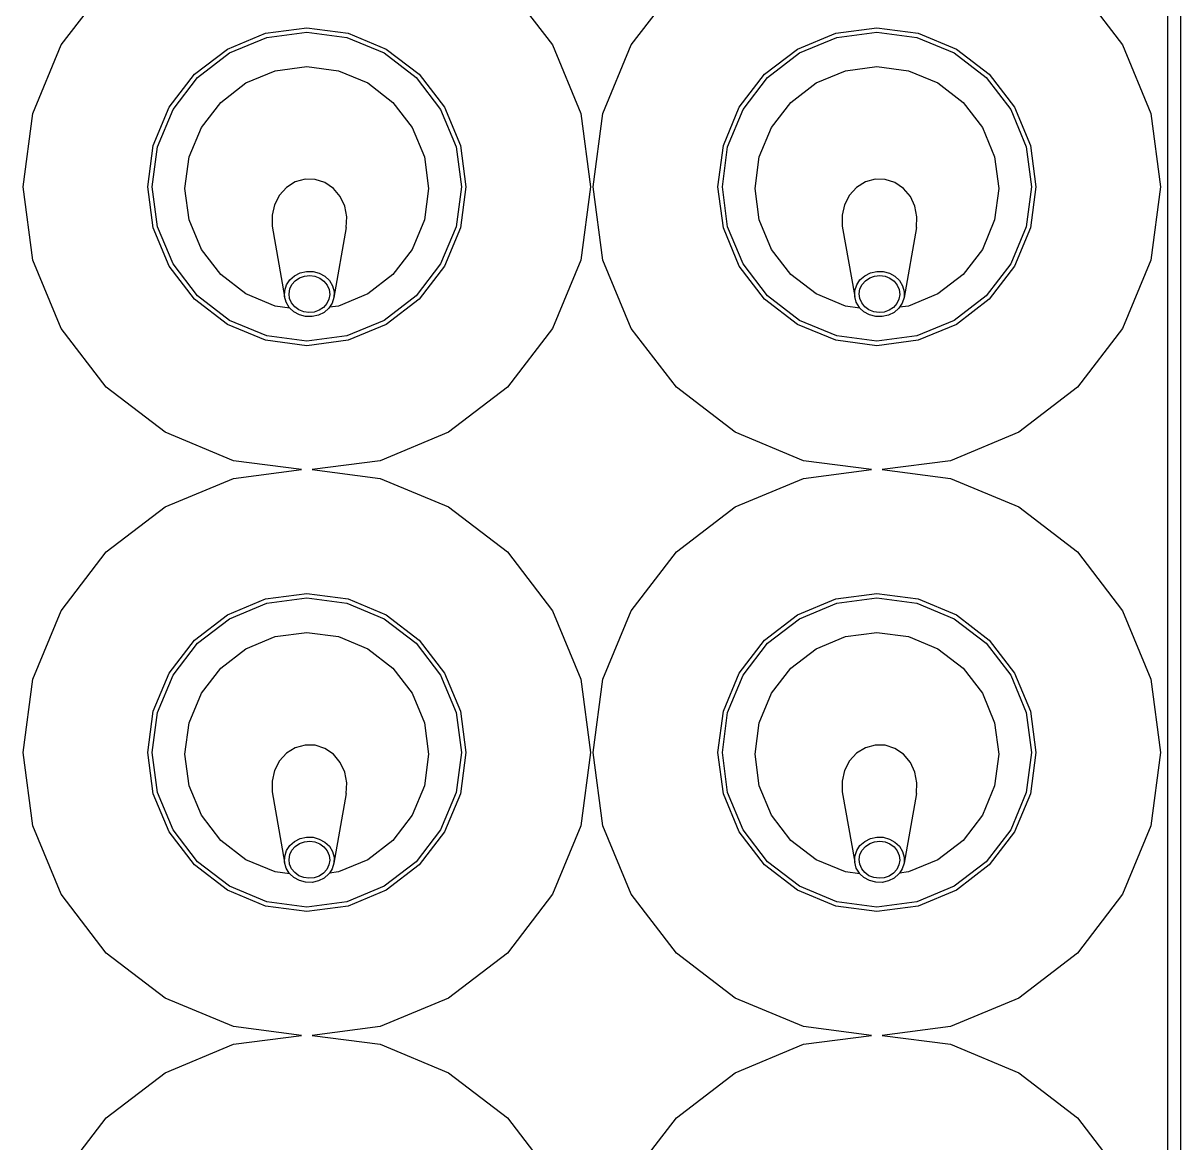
# Model space of a CAD drawing. Header units: millimetres. Extents: x 2562 to 7288, y 778 to 5635.
# Drawn here: x 5884.23 to 5901.34, y 1685.02 to 1701.57 of the extents above; entities that cross this region are included whole.
import ezdxf

# ---------------------------------------------------------------- set-up
doc = ezdxf.new("R2010")
doc.units = ezdxf.units.MM
doc.layers.add('0-gnl-gor3', color=252, linetype='Continuous')
doc.layers.add('2-tef-sabit', color=251, linetype='Continuous')

# ---------------------------------------------------------------- blocks, each defined once
blk = doc.blocks.new('ice well')
at = {"layer": '0-gnl-gor3'}
for p, q in [((62769.8, 6388.53), (62780.65, 6389.95)), ((62780.65, 6389.95), (62791.49, 6388.53)), ((62853.41, 6388.53), (62864.26, 6389.95)), ((62864.26, 6389.95), (62875.1, 6388.53)), ((62759.69, 6384.34), (62769.8, 6388.53)), ((62791.49, 6388.53), (62801.6, 6384.34)), ((62843.3, 6384.34), (62853.41, 6388.53)), ((62875.1, 6388.53), (62885.21, 6384.34)), ((62717.99, 6384.34), (62726.67, 6377.68)), ((62751.01, 6377.68), (62759.69, 6384.34)), ((62801.6, 6384.34), (62810.28, 6377.68)), ((62834.62, 6377.68), (62843.3, 6384.34)), ((62885.21, 6384.34), (62893.89, 6377.68)), ((62726.67, 6377.68), (62733.33, 6369)), ((62744.35, 6369), (62751.01, 6377.68)), ((62810.28, 6377.68), (62816.94, 6369)), ((62827.96, 6369), (62834.62, 6377.68)), ((62768.9, 6368.39), (62774.56, 6370.74)), ((62774.56, 6370.74), (62780.65, 6371.54)), ((62774.73, 6370.1), (62780.65, 6370.88)), ((62780.65, 6371.54), (62786.73, 6370.74)), ((62780.65, 6370.88), (62786.56, 6370.1)), ((62786.73, 6370.74), (62792.39, 6368.39)), ((62852.51, 6368.39), (62858.17, 6370.74)), ((62858.17, 6370.74), (62864.26, 6371.54)), ((62858.34, 6370.1), (62864.26, 6370.88)), ((62864.26, 6371.54), (62870.34, 6370.74)), ((62864.26, 6370.88), (62870.17, 6370.1)), ((62870.34, 6370.74), (62876, 6368.39)), ((62733.33, 6369), (62737.52, 6358.89)), ((62740.16, 6358.89), (62744.35, 6369)), ((62769.23, 6367.82), (62774.73, 6370.1)), ((62786.56, 6370.1), (62792.06, 6367.82)), ((62816.94, 6369), (62821.13, 6358.89)), ((62823.77, 6358.89), (62827.96, 6369)), ((62852.84, 6367.82), (62858.34, 6370.1)), ((62870.17, 6370.1), (62875.67, 6367.82)), ((62764.03, 6364.66), (62768.9, 6368.39)), ((62764.5, 6364.19), (62769.23, 6367.82)), ((62792.06, 6367.82), (62796.79, 6364.19)), ((62792.39, 6368.39), (62797.26, 6364.66)), ((62847.64, 6364.66), (62852.51, 6368.39)), ((62848.11, 6364.19), (62852.84, 6367.82)), ((62875.67, 6367.82), (62880.4, 6364.19)), ((62876, 6368.39), (62880.87, 6364.66)), ((62771.39, 6363.63), (62775.73, 6365.43)), ((62775.73, 6365.43), (62780.39, 6366.05)), ((62780.39, 6366.05), (62785.05, 6365.43)), ((62785.05, 6365.43), (62789.39, 6363.63)), ((62855, 6363.63), (62859.34, 6365.43)), ((62859.34, 6365.43), (62864, 6366.05)), ((62864, 6366.05), (62868.66, 6365.43)), ((62868.66, 6365.43), (62873, 6363.63)), ((62760.3, 6359.79), (62764.03, 6364.66)), ((62760.87, 6359.46), (62764.5, 6364.19)), ((62767.66, 6360.77), (62771.39, 6363.63)), ((62789.39, 6363.63), (62793.11, 6360.77)), ((62796.79, 6364.19), (62800.42, 6359.46)), ((62797.26, 6364.66), (62800.99, 6359.79)), ((62843.91, 6359.79), (62847.64, 6364.66)), ((62844.48, 6359.46), (62848.11, 6364.19)), ((62851.27, 6360.77), (62855, 6363.63)), ((62873, 6363.63), (62876.72, 6360.77)), ((62880.4, 6364.19), (62884.03, 6359.46)), ((62880.87, 6364.66), (62884.6, 6359.79)), ((62764.8, 6357.05), (62767.66, 6360.77)), ((62793.11, 6360.77), (62795.98, 6357.05)), ((62848.41, 6357.05), (62851.27, 6360.77)), ((62876.72, 6360.77), (62879.59, 6357.05)), ((62737.52, 6358.89), (62738.84, 6348.83)), ((62738.84, 6348.83), (62740.16, 6358.89)), ((62757.95, 6354.13), (62760.3, 6359.79)), ((62758.59, 6353.96), (62760.87, 6359.46)), ((62800.42, 6359.46), (62802.7, 6353.96)), ((62800.99, 6359.79), (62803.34, 6354.13)), ((62821.13, 6358.89), (62822.45, 6348.83)), ((62822.45, 6348.83), (62823.77, 6358.89)), ((62841.56, 6354.13), (62843.91, 6359.79)), ((62842.2, 6353.96), (62844.48, 6359.46)), ((62884.03, 6359.46), (62886.31, 6353.96)), ((62884.6, 6359.79), (62886.95, 6354.13)), ((62763, 6352.7), (62764.8, 6357.05)), ((62795.98, 6357.05), (62797.77, 6352.7)), ((62846.61, 6352.7), (62848.41, 6357.05)), ((62879.59, 6357.05), (62881.38, 6352.7)), ((62757.15, 6348.05), (62757.95, 6354.13)), ((62757.81, 6348.05), (62758.59, 6353.96)), ((62802.7, 6353.96), (62803.48, 6348.05)), ((62803.34, 6354.13), (62804.14, 6348.05)), ((62840.76, 6348.05), (62841.56, 6354.13)), ((62841.42, 6348.05), (62842.2, 6353.96)), ((62886.31, 6353.96), (62887.09, 6348.05)), ((62886.95, 6354.13), (62887.75, 6348.05)), ((62762.72, 6350.55), (62763, 6352.7)), ((62774.84, 6353.17), (62764.42, 6351.33)), ((62776.43, 6353.19), (62774.84, 6353.17)), ((62777.99, 6352.82), (62776.43, 6353.19)), ((62779.39, 6352.1), (62777.99, 6352.82)), ((62780.54, 6351.05), (62779.39, 6352.1)), ((62797.77, 6352.7), (62798.39, 6348.05)), ((62846.33, 6350.55), (62846.61, 6352.7)), ((62858.45, 6353.17), (62848.03, 6351.33)), ((62860.04, 6353.19), (62858.45, 6353.17)), ((62861.6, 6352.82), (62860.04, 6353.19)), ((62863, 6352.1), (62861.6, 6352.82)), ((62864.15, 6351.05), (62863, 6352.1)), ((62881.38, 6352.7), (62882, 6348.05)), ((62761.71, 6349.15), (62762.17, 6349.97)), ((62762.17, 6349.97), (62762.72, 6350.55)), ((62762.44, 6349.23), (62762.89, 6349.84)), ((62762.72, 6350.55), (62762.8, 6350.64)), ((62762.8, 6350.64), (62763.57, 6351.1)), ((62762.89, 6349.84), (62763.47, 6350.3)), ((62763.47, 6350.3), (62764.13, 6350.59)), ((62763.57, 6351.1), (62764.42, 6351.33)), ((62764.13, 6350.59), (62764.84, 6350.67)), ((62764.42, 6351.33), (62765.3, 6351.31)), ((62764.84, 6350.67), (62765.55, 6350.55)), ((62765.3, 6351.31), (62766.14, 6351.04)), ((62765.55, 6350.55), (62766.21, 6350.24)), ((62766.14, 6351.04), (62766.89, 6350.54)), ((62766.21, 6350.24), (62766.76, 6349.75)), ((62766.89, 6350.54), (62767.49, 6349.85)), ((62767.49, 6349.85), (62767.92, 6349.01)), ((62781.35, 6349.75), (62780.54, 6351.05)), ((62845.32, 6349.15), (62845.78, 6349.97)), ((62845.78, 6349.97), (62846.33, 6350.55)), ((62846.05, 6349.23), (62846.5, 6349.84)), ((62846.33, 6350.55), (62846.41, 6350.64)), ((62846.41, 6350.64), (62847.18, 6351.1)), ((62846.5, 6349.84), (62847.08, 6350.3)), ((62847.08, 6350.3), (62847.74, 6350.59)), ((62847.18, 6351.1), (62848.03, 6351.33)), ((62847.74, 6350.59), (62848.45, 6350.67)), ((62848.03, 6351.33), (62848.91, 6351.31)), ((62848.45, 6350.67), (62849.16, 6350.55)), ((62848.91, 6351.31), (62849.75, 6351.04)), ((62849.16, 6350.55), (62849.82, 6350.24)), ((62849.75, 6351.04), (62850.5, 6350.54)), ((62849.82, 6350.24), (62850.37, 6349.75)), ((62850.5, 6350.54), (62851.1, 6349.85)), ((62851.1, 6349.85), (62851.53, 6349.01)), ((62864.96, 6349.75), (62864.15, 6351.05)), ((62761.45, 6347.27), (62761.47, 6348.23)), ((62761.47, 6348.23), (62761.71, 6349.15)), ((62762.05, 6347.73), (62762.16, 6348.51)), ((62762.16, 6348.51), (62762.44, 6349.23)), ((62766.76, 6349.75), (62767.19, 6349.12)), ((62767.19, 6349.12), (62767.45, 6348.39)), ((62767.45, 6348.39), (62767.53, 6347.61)), ((62767.92, 6349.01), (62768.13, 6348.08)), ((62781.75, 6348.3), (62781.35, 6349.75)), ((62781.72, 6346.81), (62781.75, 6348.3)), ((62845.06, 6347.27), (62845.08, 6348.23)), ((62845.08, 6348.23), (62845.32, 6349.15)), ((62845.66, 6347.73), (62845.77, 6348.51)), ((62845.77, 6348.51), (62846.05, 6349.23)), ((62850.37, 6349.75), (62850.8, 6349.12)), ((62850.8, 6349.12), (62851.06, 6348.39)), ((62851.06, 6348.39), (62851.14, 6347.61)), ((62851.53, 6349.01), (62851.74, 6348.08)), ((62865.36, 6348.3), (62864.96, 6349.75)), ((62865.33, 6346.81), (62865.36, 6348.3)), ((62738.84, 6347.26), (62737.52, 6337.2)), ((62740.16, 6337.2), (62738.84, 6347.26)), ((62757.95, 6341.96), (62757.15, 6348.05)), ((62758.59, 6342.13), (62757.81, 6348.05)), ((62761.66, 6346.34), (62761.45, 6347.27)), ((62762.13, 6346.96), (62762.05, 6347.73)), ((62762.39, 6346.23), (62762.13, 6346.96)), ((62767.42, 6346.84), (62767.13, 6346.12)), ((62767.53, 6347.61), (62767.42, 6346.84)), ((62768.11, 6347.12), (62767.86, 6346.2)), ((62768.13, 6348.08), (62768.11, 6347.12)), ((62781.25, 6345.37), (62781.72, 6346.81)), ((62798.39, 6348.05), (62797.77, 6343.39)), ((62803.48, 6348.05), (62802.7, 6342.13)), ((62804.14, 6348.05), (62803.34, 6341.96)), ((62822.45, 6347.26), (62821.13, 6337.2)), ((62823.77, 6337.2), (62822.45, 6347.26)), ((62841.56, 6341.96), (62840.76, 6348.05)), ((62842.2, 6342.13), (62841.42, 6348.05)), ((62845.27, 6346.34), (62845.06, 6347.27)), ((62845.74, 6346.96), (62845.66, 6347.73)), ((62846, 6346.23), (62845.74, 6346.96)), ((62851.03, 6346.84), (62850.74, 6346.12)), ((62851.14, 6347.61), (62851.03, 6346.84)), ((62851.72, 6347.12), (62851.47, 6346.2)), ((62851.74, 6348.08), (62851.72, 6347.12)), ((62864.86, 6345.37), (62865.33, 6346.81)), ((62882, 6348.05), (62881.38, 6343.39)), ((62887.09, 6348.05), (62886.31, 6342.13)), ((62887.75, 6348.05), (62886.95, 6341.96)), ((62762.08, 6345.49), (62761.66, 6346.34)), ((62762.69, 6344.8), (62762.08, 6345.49)), ((62762.81, 6345.6), (62762.39, 6346.23)), ((62762.83, 6344.71), (62762.69, 6344.8)), ((62763.37, 6345.11), (62762.81, 6345.6)), ((62763, 6343.39), (62762.83, 6344.71)), ((62763.44, 6344.3), (62762.83, 6344.71)), ((62764.02, 6344.79), (62763.37, 6345.11)), ((62764.73, 6344.67), (62764.02, 6344.79)), ((62765.44, 6344.76), (62764.73, 6344.67)), ((62766.11, 6345.04), (62765.44, 6344.76)), ((62766.78, 6344.71), (62766.01, 6344.25)), ((62766.68, 6345.51), (62766.11, 6345.04)), ((62767.13, 6346.12), (62766.68, 6345.51)), ((62767.41, 6345.37), (62766.78, 6344.71)), ((62767.86, 6346.2), (62767.41, 6345.37)), ((62780.38, 6344.11), (62781.25, 6345.37)), ((62845.69, 6345.49), (62845.27, 6346.34)), ((62846.3, 6344.8), (62845.69, 6345.49)), ((62846.42, 6345.6), (62846, 6346.23)), ((62846.44, 6344.71), (62846.3, 6344.8)), ((62846.98, 6345.11), (62846.42, 6345.6)), ((62846.61, 6343.39), (62846.44, 6344.71)), ((62847.05, 6344.3), (62846.44, 6344.71)), ((62847.63, 6344.79), (62846.98, 6345.11)), ((62848.34, 6344.67), (62847.63, 6344.79)), ((62849.05, 6344.76), (62848.34, 6344.67)), ((62849.72, 6345.04), (62849.05, 6344.76)), ((62850.39, 6344.71), (62849.62, 6344.25)), ((62850.29, 6345.51), (62849.72, 6345.04)), ((62850.74, 6346.12), (62850.29, 6345.51)), ((62851.02, 6345.37), (62850.39, 6344.71)), ((62851.47, 6346.2), (62851.02, 6345.37)), ((62863.99, 6344.11), (62864.86, 6345.37)), ((62764.8, 6339.05), (62763, 6343.39)), ((62764.28, 6344.04), (62763.44, 6344.3)), ((62765.16, 6344.02), (62764.28, 6344.04)), ((62774.6, 6342.21), (62764.28, 6344.04)), ((62766.01, 6344.25), (62765.16, 6344.02)), ((62777.75, 6342.44), (62779.18, 6343.11)), ((62779.18, 6343.11), (62780.38, 6344.11)), ((62797.77, 6343.39), (62795.98, 6339.05)), ((62848.41, 6339.05), (62846.61, 6343.39)), ((62847.89, 6344.04), (62847.05, 6344.3)), ((62848.77, 6344.02), (62847.89, 6344.04)), ((62858.21, 6342.21), (62847.89, 6344.04)), ((62849.62, 6344.25), (62848.77, 6344.02)), ((62861.36, 6342.44), (62862.79, 6343.11)), ((62862.79, 6343.11), (62863.99, 6344.11)), ((62881.38, 6343.39), (62879.59, 6339.05)), ((62760.3, 6336.3), (62757.95, 6341.96)), ((62760.87, 6336.63), (62758.59, 6342.13)), ((62774.6, 6342.21), (62776.18, 6342.13)), ((62776.18, 6342.13), (62777.75, 6342.44)), ((62802.7, 6342.13), (62800.42, 6336.63)), ((62803.34, 6341.96), (62800.99, 6336.3)), ((62843.91, 6336.3), (62841.56, 6341.96)), ((62844.48, 6336.63), (62842.2, 6342.13)), ((62858.21, 6342.21), (62859.79, 6342.13)), ((62859.79, 6342.13), (62861.36, 6342.44)), ((62886.31, 6342.13), (62884.03, 6336.63)), ((62886.95, 6341.96), (62884.6, 6336.3)), ((62767.66, 6335.32), (62764.8, 6339.05)), ((62795.98, 6339.05), (62793.11, 6335.32)), ((62851.27, 6335.32), (62848.41, 6339.05)), ((62879.59, 6339.05), (62876.72, 6335.32)), ((62737.52, 6337.2), (62733.33, 6327.09)), ((62744.35, 6327.09), (62740.16, 6337.2)), ((62764.03, 6331.43), (62760.3, 6336.3)), ((62764.5, 6331.9), (62760.87, 6336.63)), ((62800.42, 6336.63), (62796.79, 6331.9)), ((62800.99, 6336.3), (62797.26, 6331.43)), ((62821.13, 6337.2), (62816.94, 6327.09)), ((62827.96, 6327.09), (62823.77, 6337.2)), ((62847.64, 6331.43), (62843.91, 6336.3)), ((62848.11, 6331.9), (62844.48, 6336.63)), ((62884.03, 6336.63), (62880.4, 6331.9)), ((62884.6, 6336.3), (62880.87, 6331.43)), ((62771.39, 6332.46), (62767.66, 6335.32)), ((62793.11, 6335.32), (62789.39, 6332.46)), ((62855, 6332.46), (62851.27, 6335.32)), ((62876.72, 6335.32), (62873, 6332.46)), ((62768.9, 6327.7), (62764.03, 6331.43)), ((62769.23, 6328.27), (62764.5, 6331.9)), ((62775.73, 6330.66), (62771.39, 6332.46)), ((62789.39, 6332.46), (62785.05, 6330.66)), ((62796.79, 6331.9), (62792.06, 6328.27)), ((62797.26, 6331.43), (62792.39, 6327.7)), ((62852.51, 6327.7), (62847.64, 6331.43)), ((62852.84, 6328.27), (62848.11, 6331.9)), ((62859.34, 6330.66), (62855, 6332.46)), ((62873, 6332.46), (62868.66, 6330.66)), ((62880.4, 6331.9), (62875.67, 6328.27)), ((62880.87, 6331.43), (62876, 6327.7)), ((62780.39, 6330.05), (62775.73, 6330.66)), ((62785.05, 6330.66), (62780.39, 6330.05)), ((62864, 6330.05), (62859.34, 6330.66)), ((62868.66, 6330.66), (62864, 6330.05)), ((62774.56, 6325.35), (62768.9, 6327.7)), ((62774.73, 6325.99), (62769.23, 6328.27)), ((62792.06, 6328.27), (62786.56, 6325.99)), ((62792.39, 6327.7), (62786.73, 6325.35)), ((62858.17, 6325.35), (62852.51, 6327.7)), ((62858.34, 6325.99), (62852.84, 6328.27)), ((62875.67, 6328.27), (62870.17, 6325.99)), ((62876, 6327.7), (62870.34, 6325.35)), ((62733.33, 6327.09), (62726.67, 6318.41)), ((62751.01, 6318.41), (62744.35, 6327.09)), ((62780.65, 6325.21), (62774.73, 6325.99)), ((62786.56, 6325.99), (62780.65, 6325.21)), ((62816.94, 6327.09), (62810.28, 6318.41)), ((62834.62, 6318.41), (62827.96, 6327.09)), ((62864.26, 6325.21), (62858.34, 6325.99)), ((62870.17, 6325.99), (62864.26, 6325.21)), ((62780.65, 6324.55), (62774.56, 6325.35)), ((62786.73, 6325.35), (62780.65, 6324.55)), ((62864.26, 6324.55), (62858.17, 6325.35)), ((62870.34, 6325.35), (62864.26, 6324.55)), ((62726.67, 6318.41), (62717.99, 6311.75)), ((62759.69, 6311.75), (62751.01, 6318.41)), ((62810.28, 6318.41), (62801.6, 6311.75)), ((62843.3, 6311.75), (62834.62, 6318.41)), ((62893.89, 6318.41), (62885.21, 6311.75)), ((62769.8, 6307.56), (62759.69, 6311.75)), ((62801.6, 6311.75), (62791.49, 6307.56)), ((62853.41, 6307.56), (62843.3, 6311.75)), ((62885.21, 6311.75), (62875.1, 6307.56)), ((62780.65, 6306.14), (62769.8, 6307.56)), ((62791.49, 6307.56), (62780.65, 6306.14)), ((62864.26, 6306.14), (62853.41, 6307.56)), ((62875.1, 6307.56), (62864.26, 6306.14)), ((62769.8, 6304.29), (62780.65, 6305.72)), ((62780.65, 6305.72), (62791.49, 6304.29)), ((62853.41, 6304.29), (62864.26, 6305.72)), ((62864.26, 6305.72), (62875.1, 6304.29)), ((62759.69, 6300.1), (62769.8, 6304.29)), ((62791.49, 6304.29), (62801.6, 6300.1)), ((62843.3, 6300.1), (62853.41, 6304.29)), ((62875.1, 6304.29), (62885.21, 6300.1)), ((62717.99, 6300.1), (62726.67, 6293.44)), ((62751.01, 6293.44), (62759.69, 6300.1)), ((62801.6, 6300.1), (62810.28, 6293.44)), ((62834.62, 6293.44), (62843.3, 6300.1)), ((62885.21, 6300.1), (62893.89, 6293.44)), ((62726.67, 6293.44), (62733.33, 6284.76)), ((62744.35, 6284.76), (62751.01, 6293.44)), ((62810.28, 6293.44), (62816.94, 6284.76)), ((62827.96, 6284.76), (62834.62, 6293.44)), ((62774.56, 6286.5), (62780.65, 6287.3)), ((62774.73, 6285.87), (62780.65, 6286.65)), ((62780.65, 6287.3), (62786.73, 6286.5)), ((62780.65, 6286.65), (62786.56, 6285.87)), ((62858.17, 6286.5), (62864.26, 6287.3)), ((62858.34, 6285.87), (62864.26, 6286.65)), ((62864.26, 6287.3), (62870.34, 6286.5)), ((62864.26, 6286.65), (62870.17, 6285.87)), ((62768.9, 6284.15), (62774.56, 6286.5)), ((62769.23, 6283.59), (62774.73, 6285.87)), ((62786.56, 6285.87), (62792.06, 6283.59)), ((62786.73, 6286.5), (62792.39, 6284.15)), ((62852.51, 6284.15), (62858.17, 6286.5)), ((62852.84, 6283.59), (62858.34, 6285.87)), ((62870.17, 6285.87), (62875.67, 6283.59)), ((62870.34, 6286.5), (62876, 6284.15)), ((62733.33, 6284.76), (62737.52, 6274.66)), ((62740.16, 6274.66), (62744.35, 6284.76)), ((62764.03, 6280.42), (62768.9, 6284.15)), ((62764.5, 6279.96), (62769.23, 6283.59)), ((62792.06, 6283.59), (62796.79, 6279.96)), ((62792.39, 6284.15), (62797.26, 6280.42)), ((62816.94, 6284.76), (62821.13, 6274.66)), ((62823.77, 6274.66), (62827.96, 6284.76)), ((62847.64, 6280.42), (62852.51, 6284.15)), ((62848.11, 6279.96), (62852.84, 6283.59)), ((62875.67, 6283.59), (62880.4, 6279.96)), ((62876, 6284.15), (62880.87, 6280.42)), ((62775.73, 6281.2), (62780.39, 6281.81)), ((62780.39, 6281.81), (62785.05, 6281.2)), ((62859.34, 6281.2), (62864, 6281.81)), ((62864, 6281.81), (62868.66, 6281.2)), ((62760.3, 6275.56), (62764.03, 6280.42)), ((62760.87, 6275.23), (62764.5, 6279.96)), ((62771.39, 6279.4), (62775.73, 6281.2)), ((62785.05, 6281.2), (62789.39, 6279.4)), ((62796.79, 6279.96), (62800.42, 6275.23)), ((62797.26, 6280.42), (62800.99, 6275.56)), ((62843.91, 6275.56), (62847.64, 6280.42)), ((62844.48, 6275.23), (62848.11, 6279.96)), ((62855, 6279.4), (62859.34, 6281.2)), ((62868.66, 6281.2), (62873, 6279.4)), ((62880.4, 6279.96), (62884.03, 6275.23)), ((62880.87, 6280.42), (62884.6, 6275.56)), ((62767.66, 6276.54), (62771.39, 6279.4)), ((62789.39, 6279.4), (62793.11, 6276.54)), ((62851.27, 6276.54), (62855, 6279.4)), ((62873, 6279.4), (62876.72, 6276.54)), ((62764.8, 6272.81), (62767.66, 6276.54)), ((62793.11, 6276.54), (62795.98, 6272.81)), ((62848.41, 6272.81), (62851.27, 6276.54)), ((62876.72, 6276.54), (62879.59, 6272.81)), ((62737.52, 6274.66), (62738.84, 6264.6)), ((62738.84, 6264.6), (62740.16, 6274.66)), ((62757.95, 6269.89), (62760.3, 6275.56)), ((62758.59, 6269.72), (62760.87, 6275.23)), ((62800.42, 6275.23), (62802.7, 6269.72)), ((62800.99, 6275.56), (62803.34, 6269.89)), ((62821.13, 6274.66), (62822.45, 6264.6)), ((62822.45, 6264.6), (62823.77, 6274.66)), ((62841.56, 6269.89), (62843.91, 6275.56)), ((62842.2, 6269.72), (62844.48, 6275.23)), ((62884.03, 6275.23), (62886.31, 6269.72)), ((62884.6, 6275.56), (62886.95, 6269.89)), ((62763, 6268.47), (62764.8, 6272.81)), ((62795.98, 6272.81), (62797.77, 6268.47)), ((62846.61, 6268.47), (62848.41, 6272.81)), ((62879.59, 6272.81), (62881.38, 6268.47)), ((62757.15, 6263.81), (62757.95, 6269.89)), ((62757.81, 6263.81), (62758.59, 6269.72)), ((62802.7, 6269.72), (62803.48, 6263.81)), ((62803.34, 6269.89), (62804.14, 6263.81)), ((62840.76, 6263.81), (62841.56, 6269.89)), ((62841.42, 6263.81), (62842.2, 6269.72)), ((62886.31, 6269.72), (62887.09, 6263.81)), ((62886.95, 6269.89), (62887.75, 6263.81)), ((62762.72, 6266.31), (62763, 6268.47)), ((62774.84, 6268.94), (62764.42, 6267.09)), ((62776.43, 6268.95), (62774.84, 6268.94)), ((62777.99, 6268.59), (62776.43, 6268.95)), ((62779.39, 6267.86), (62777.99, 6268.59)), ((62780.54, 6266.81), (62779.39, 6267.86)), ((62797.77, 6268.47), (62798.39, 6263.81)), ((62846.33, 6266.31), (62846.61, 6268.47)), ((62858.45, 6268.94), (62848.03, 6267.09)), ((62860.04, 6268.95), (62858.45, 6268.94)), ((62861.6, 6268.59), (62860.04, 6268.95)), ((62863, 6267.86), (62861.6, 6268.59)), ((62864.15, 6266.81), (62863, 6267.86)), ((62881.38, 6268.47), (62882, 6263.81)), ((62762.17, 6265.73), (62762.72, 6266.31)), ((62762.72, 6266.31), (62762.8, 6266.4)), ((62762.8, 6266.4), (62763.57, 6266.86)), ((62762.89, 6265.6), (62763.47, 6266.06)), ((62763.47, 6266.06), (62764.13, 6266.35)), ((62763.57, 6266.86), (62764.42, 6267.09)), ((62764.13, 6266.35), (62764.84, 6266.44)), ((62764.42, 6267.09), (62765.3, 6267.07)), ((62764.84, 6266.44), (62765.55, 6266.32)), ((62765.3, 6267.07), (62766.14, 6266.8)), ((62765.55, 6266.32), (62766.21, 6266)), ((62766.14, 6266.8), (62766.89, 6266.31)), ((62766.21, 6266), (62766.76, 6265.51)), ((62766.89, 6266.31), (62767.49, 6265.61)), ((62781.35, 6265.52), (62780.54, 6266.81)), ((62845.78, 6265.73), (62846.33, 6266.31)), ((62846.33, 6266.31), (62846.41, 6266.4)), ((62846.41, 6266.4), (62847.18, 6266.86)), ((62846.5, 6265.6), (62847.08, 6266.06)), ((62847.08, 6266.06), (62847.74, 6266.35)), ((62847.18, 6266.86), (62848.03, 6267.09)), ((62847.74, 6266.35), (62848.45, 6266.44)), ((62848.03, 6267.09), (62848.91, 6267.07)), ((62848.45, 6266.44), (62849.16, 6266.32)), ((62848.91, 6267.07), (62849.75, 6266.8)), ((62849.16, 6266.32), (62849.82, 6266)), ((62849.75, 6266.8), (62850.5, 6266.31)), ((62849.82, 6266), (62850.37, 6265.51)), ((62850.5, 6266.31), (62851.1, 6265.61)), ((62864.96, 6265.52), (62864.15, 6266.81)), ((62761.47, 6263.99), (62761.71, 6264.91)), ((62761.71, 6264.91), (62762.17, 6265.73)), ((62762.16, 6264.27), (62762.44, 6264.99)), ((62762.44, 6264.99), (62762.89, 6265.6)), ((62766.76, 6265.51), (62767.19, 6264.88)), ((62767.19, 6264.88), (62767.45, 6264.15)), ((62767.49, 6265.61), (62767.92, 6264.77)), ((62767.92, 6264.77), (62768.13, 6263.84)), ((62781.75, 6264.07), (62781.35, 6265.52)), ((62845.08, 6263.99), (62845.32, 6264.91)), ((62845.32, 6264.91), (62845.78, 6265.73)), ((62845.77, 6264.27), (62846.05, 6264.99)), ((62846.05, 6264.99), (62846.5, 6265.6)), ((62850.37, 6265.51), (62850.8, 6264.88)), ((62850.8, 6264.88), (62851.06, 6264.15)), ((62851.1, 6265.61), (62851.53, 6264.77)), ((62851.53, 6264.77), (62851.74, 6263.84)), ((62865.36, 6264.07), (62864.96, 6265.52)), ((62738.84, 6263.02), (62737.52, 6252.96)), ((62740.16, 6252.96), (62738.84, 6263.02)), ((62757.95, 6257.73), (62757.15, 6263.81)), ((62758.59, 6257.9), (62757.81, 6263.81)), ((62761.45, 6263.03), (62761.47, 6263.99)), ((62761.66, 6262.1), (62761.45, 6263.03)), ((62762.05, 6263.5), (62762.16, 6264.27)), ((62762.13, 6262.72), (62762.05, 6263.5)), ((62762.39, 6261.99), (62762.13, 6262.72)), ((62767.42, 6262.6), (62767.13, 6261.88)), ((62767.53, 6263.37), (62767.42, 6262.6)), ((62767.45, 6264.15), (62767.53, 6263.37)), ((62768.11, 6262.88), (62767.86, 6261.96)), ((62768.13, 6263.84), (62768.11, 6262.88)), ((62781.25, 6261.14), (62781.72, 6262.57)), ((62781.72, 6262.57), (62781.75, 6264.07)), ((62798.39, 6263.81), (62797.77, 6259.15)), ((62803.48, 6263.81), (62802.7, 6257.9)), ((62804.14, 6263.81), (62803.34, 6257.73)), ((62822.45, 6263.02), (62821.13, 6252.96)), ((62823.77, 6252.96), (62822.45, 6263.02)), ((62841.56, 6257.73), (62840.76, 6263.81)), ((62842.2, 6257.9), (62841.42, 6263.81)), ((62845.06, 6263.03), (62845.08, 6263.99)), ((62845.27, 6262.1), (62845.06, 6263.03)), ((62845.66, 6263.5), (62845.77, 6264.27)), ((62845.74, 6262.72), (62845.66, 6263.5)), ((62846, 6261.99), (62845.74, 6262.72)), ((62851.03, 6262.6), (62850.74, 6261.88)), ((62851.14, 6263.37), (62851.03, 6262.6)), ((62851.06, 6264.15), (62851.14, 6263.37)), ((62851.72, 6262.88), (62851.47, 6261.96)), ((62851.74, 6263.84), (62851.72, 6262.88)), ((62864.86, 6261.14), (62865.33, 6262.57)), ((62865.33, 6262.57), (62865.36, 6264.07)), ((62882, 6263.81), (62881.38, 6259.15)), ((62887.09, 6263.81), (62886.31, 6257.9)), ((62887.75, 6263.81), (62886.95, 6257.73)), ((62762.08, 6261.26), (62761.66, 6262.1)), ((62762.69, 6260.57), (62762.08, 6261.26)), ((62762.81, 6261.36), (62762.39, 6261.99)), ((62763.37, 6260.87), (62762.81, 6261.36)), ((62764.02, 6260.55), (62763.37, 6260.87)), ((62766.68, 6261.27), (62766.11, 6260.81)), ((62767.13, 6261.88), (62766.68, 6261.27)), ((62767.41, 6261.14), (62766.78, 6260.47)), ((62767.86, 6261.96), (62767.41, 6261.14)), ((62780.38, 6259.88), (62781.25, 6261.14)), ((62845.69, 6261.26), (62845.27, 6262.1)), ((62846.3, 6260.57), (62845.69, 6261.26)), ((62846.42, 6261.36), (62846, 6261.99)), ((62846.98, 6260.87), (62846.42, 6261.36)), ((62847.63, 6260.55), (62846.98, 6260.87)), ((62850.29, 6261.27), (62849.72, 6260.81)), ((62850.74, 6261.88), (62850.29, 6261.27)), ((62851.02, 6261.14), (62850.39, 6260.47)), ((62851.47, 6261.96), (62851.02, 6261.14)), ((62863.99, 6259.88), (62864.86, 6261.14)), ((62762.83, 6260.48), (62762.69, 6260.57)), ((62763, 6259.15), (62762.83, 6260.48)), ((62763.44, 6260.07), (62762.83, 6260.48)), ((62764.8, 6254.81), (62763, 6259.15)), ((62764.28, 6259.8), (62763.44, 6260.07)), ((62764.73, 6260.44), (62764.02, 6260.55)), ((62765.16, 6259.78), (62764.28, 6259.8)), ((62774.6, 6257.97), (62764.28, 6259.8)), ((62765.44, 6260.52), (62764.73, 6260.44)), ((62766.01, 6260.01), (62765.16, 6259.78)), ((62766.11, 6260.81), (62765.44, 6260.52)), ((62766.78, 6260.47), (62766.01, 6260.01)), ((62779.18, 6258.87), (62780.38, 6259.88)), ((62797.77, 6259.15), (62795.98, 6254.81)), ((62846.44, 6260.48), (62846.3, 6260.57)), ((62846.61, 6259.15), (62846.44, 6260.48)), ((62847.05, 6260.07), (62846.44, 6260.48)), ((62848.41, 6254.81), (62846.61, 6259.15)), ((62847.89, 6259.8), (62847.05, 6260.07)), ((62848.34, 6260.44), (62847.63, 6260.55)), ((62848.77, 6259.78), (62847.89, 6259.8)), ((62858.21, 6257.97), (62847.89, 6259.8)), ((62849.05, 6260.52), (62848.34, 6260.44)), ((62849.62, 6260.01), (62848.77, 6259.78)), ((62849.72, 6260.81), (62849.05, 6260.52)), ((62850.39, 6260.47), (62849.62, 6260.01)), ((62862.79, 6258.87), (62863.99, 6259.88)), ((62881.38, 6259.15), (62879.59, 6254.81)), ((62760.3, 6252.06), (62757.95, 6257.73)), ((62760.87, 6252.39), (62758.59, 6257.9)), ((62774.6, 6257.97), (62776.18, 6257.9)), ((62776.18, 6257.9), (62777.75, 6258.2)), ((62777.75, 6258.2), (62779.18, 6258.87)), ((62802.7, 6257.9), (62800.42, 6252.39)), ((62803.34, 6257.73), (62800.99, 6252.06)), ((62843.91, 6252.06), (62841.56, 6257.73)), ((62844.48, 6252.39), (62842.2, 6257.9)), ((62858.21, 6257.97), (62859.79, 6257.9)), ((62859.79, 6257.9), (62861.36, 6258.2)), ((62861.36, 6258.2), (62862.79, 6258.87)), ((62886.31, 6257.9), (62884.03, 6252.39)), ((62886.95, 6257.73), (62884.6, 6252.06)), ((62767.66, 6251.08), (62764.8, 6254.81)), ((62795.98, 6254.81), (62793.11, 6251.08)), ((62851.27, 6251.08), (62848.41, 6254.81)), ((62879.59, 6254.81), (62876.72, 6251.08)), ((62737.52, 6252.96), (62733.33, 6242.85)), ((62744.35, 6242.85), (62740.16, 6252.96)), ((62764.5, 6247.66), (62760.87, 6252.39)), ((62800.42, 6252.39), (62796.79, 6247.66)), ((62821.13, 6252.96), (62816.94, 6242.85)), ((62827.96, 6242.85), (62823.77, 6252.96)), ((62848.11, 6247.66), (62844.48, 6252.39)), ((62884.03, 6252.39), (62880.4, 6247.66)), ((62764.03, 6247.2), (62760.3, 6252.06)), ((62771.39, 6248.22), (62767.66, 6251.08)), ((62793.11, 6251.08), (62789.39, 6248.22)), ((62800.99, 6252.06), (62797.26, 6247.2)), ((62847.64, 6247.2), (62843.91, 6252.06)), ((62855, 6248.22), (62851.27, 6251.08)), ((62876.72, 6251.08), (62873, 6248.22)), ((62884.6, 6252.06), (62880.87, 6247.2)), ((62768.9, 6243.46), (62764.03, 6247.2)), ((62769.23, 6244.03), (62764.5, 6247.66)), ((62775.73, 6246.42), (62771.39, 6248.22)), ((62789.39, 6248.22), (62785.05, 6246.42)), ((62796.79, 6247.66), (62792.06, 6244.03)), ((62797.26, 6247.2), (62792.39, 6243.46)), ((62852.51, 6243.46), (62847.64, 6247.2)), ((62852.84, 6244.03), (62848.11, 6247.66)), ((62859.34, 6246.42), (62855, 6248.22)), ((62873, 6248.22), (62868.66, 6246.42)), ((62880.4, 6247.66), (62875.67, 6244.03)), ((62880.87, 6247.2), (62876, 6243.46)), ((62780.39, 6245.81), (62775.73, 6246.42)), ((62785.05, 6246.42), (62780.39, 6245.81)), ((62864, 6245.81), (62859.34, 6246.42)), ((62868.66, 6246.42), (62864, 6245.81)), ((62774.73, 6241.75), (62769.23, 6244.03)), ((62792.06, 6244.03), (62786.56, 6241.75)), ((62858.34, 6241.75), (62852.84, 6244.03)), ((62875.67, 6244.03), (62870.17, 6241.75)), ((62733.33, 6242.85), (62726.67, 6234.17)), ((62751.01, 6234.17), (62744.35, 6242.85)), ((62774.56, 6241.12), (62768.9, 6243.46)), ((62792.39, 6243.46), (62786.73, 6241.12)), ((62816.94, 6242.85), (62810.28, 6234.17)), ((62834.62, 6234.17), (62827.96, 6242.85)), ((62858.17, 6241.12), (62852.51, 6243.46)), ((62876, 6243.46), (62870.34, 6241.12)), ((62780.65, 6240.32), (62774.56, 6241.12)), ((62780.65, 6240.97), (62774.73, 6241.75)), ((62786.56, 6241.75), (62780.65, 6240.97)), ((62786.73, 6241.12), (62780.65, 6240.32)), ((62864.26, 6240.32), (62858.17, 6241.12)), ((62864.26, 6240.97), (62858.34, 6241.75)), ((62870.17, 6241.75), (62864.26, 6240.97)), ((62870.34, 6241.12), (62864.26, 6240.32)), ((62726.67, 6234.17), (62717.99, 6227.51)), ((62759.69, 6227.51), (62751.01, 6234.17)), ((62810.28, 6234.17), (62801.6, 6227.51)), ((62843.3, 6227.51), (62834.62, 6234.17)), ((62893.89, 6234.17), (62885.21, 6227.51)), ((62769.8, 6223.33), (62759.69, 6227.51)), ((62801.6, 6227.51), (62791.49, 6223.33)), ((62853.41, 6223.33), (62843.3, 6227.51)), ((62885.21, 6227.51), (62875.1, 6223.33)), ((62780.65, 6221.9), (62769.8, 6223.33)), ((62791.49, 6223.33), (62780.65, 6221.9)), ((62864.26, 6221.9), (62853.41, 6223.33)), ((62875.1, 6223.33), (62864.26, 6221.9)), ((63095.92, 6220.89), (62403.94, 6220.89)), ((62401.94, 6218.89), (63095.92, 6218.89))]:
    blk.add_line(p, q, dxfattribs=at)
blk = doc.blocks.new('DELIUNIT')
at = {"layer": '0-gnl-gor3', "xscale": 0.1, "yscale": 0.1, "zscale": 0.1, "rotation": 180}
blk.add_blockref('ice well', (6032.873, 639.376), dxfattribs=at)

msp = doc.modelspace()

# ---------------------------------------------------------------- block references
at = {"layer": '2-tef-sabit', "rotation": 270}
msp.add_blockref('DELIUNIT', (5883.854, 1445.602), dxfattribs=at)

doc.saveas('drawing.dxf')
